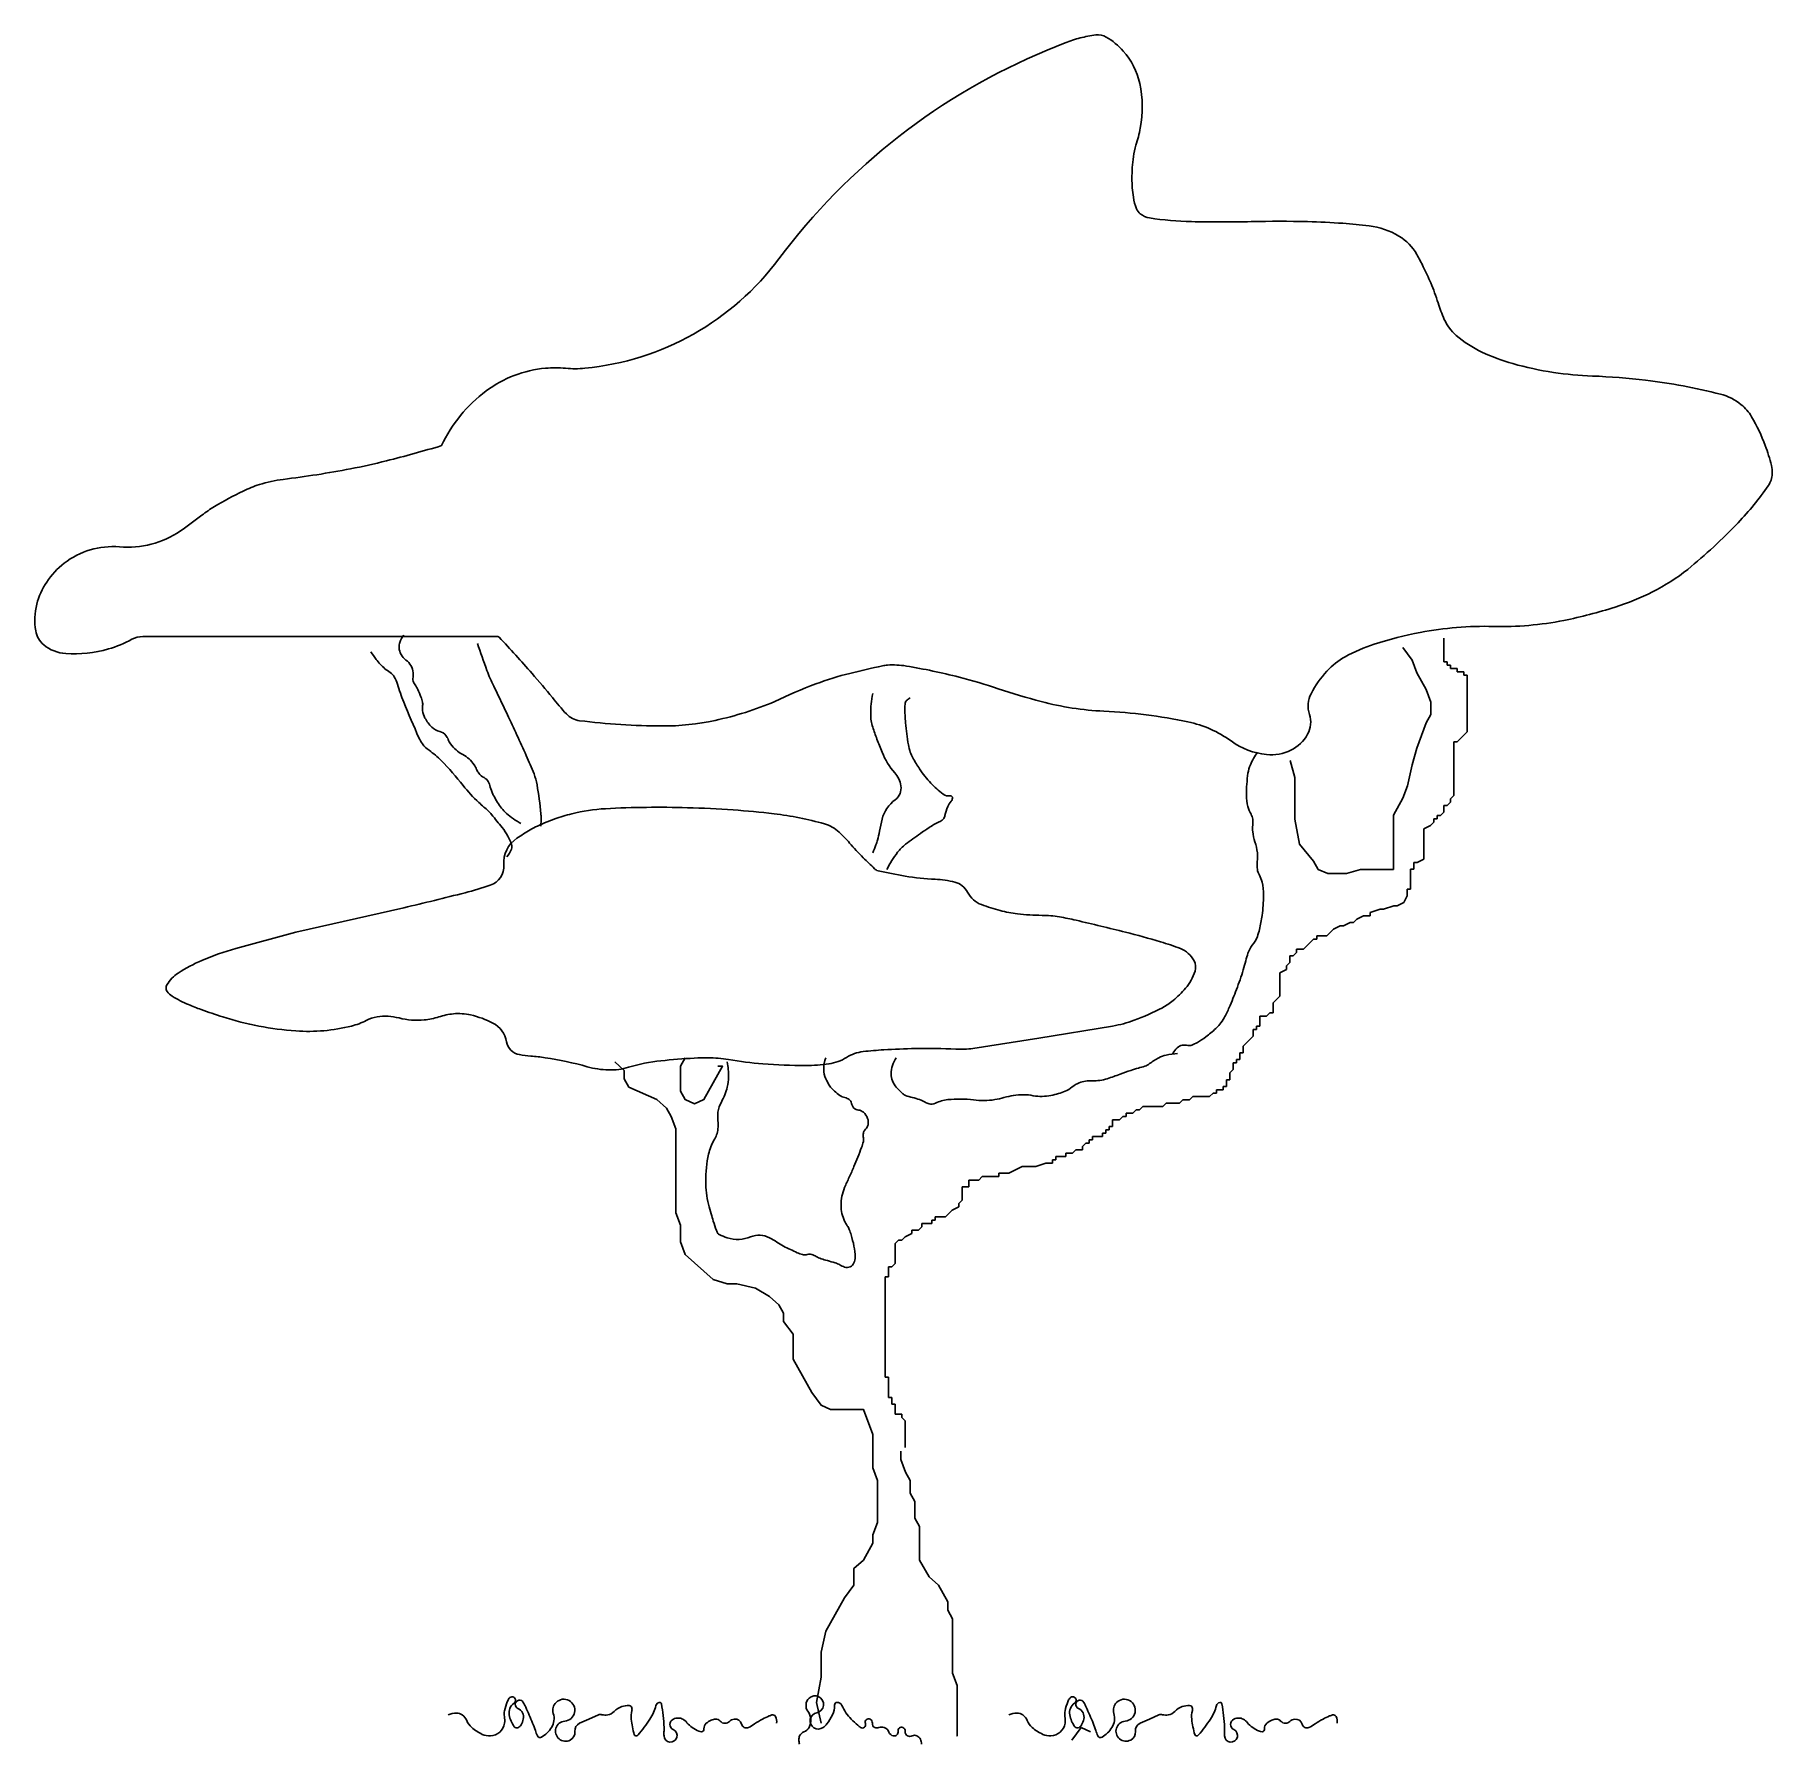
# Model space of a CAD drawing. Extents: x -3.5 to 3.66, y -0.05 to 6.99.
import ezdxf

# ---------------------------------------------------------------- set-up
doc = ezdxf.new("R2010")
doc.units = 0
doc.header["$LTSCALE"] = 100
doc.header["$MEASUREMENT"] = 0
doc.layers.add('P-ARVORE', color=2, linetype='CONTINUOUS')

msp = doc.modelspace()

# ---------------------------------------------------------------- linework, layer by layer
at = {"layer": 'P-ARVORE', "linetype": 'CONTINUOUS'}
for p, q in [((2.3059, 4.4051), (2.3059, 4.5015)), ((2.3197, 4.4051), (2.3059, 4.4051)), ((2.3197, 4.3913), (2.3197, 4.4051)), ((2.3334, 4.3913), (2.3197, 4.3913)), ((2.3334, 4.3775), (2.3334, 4.3913)), ((2.361, 4.3775), (2.3334, 4.3775)), ((2.361, 4.3638), (2.361, 4.3775)), ((2.3885, 4.3638), (2.361, 4.3638)), ((2.3885, 4.35), (2.3885, 4.3638)), ((2.4023, 4.35), (2.3885, 4.35)), ((2.4023, 4.1159), (2.4023, 4.35)), ((2.361, 4.0746), (2.3748, 4.0884)), ((2.3748, 4.0884), (2.3885, 4.1021)), ((2.3885, 4.1021), (2.4023, 4.1159)), ((2.3472, 3.8543), (2.3472, 4.0746)), ((2.3472, 4.0746), (2.361, 4.0746)), ((2.3059, 3.7854), (2.3059, 3.813)), ((2.3059, 3.813), (2.3197, 3.813)), ((2.3197, 3.813), (2.3334, 3.8267)), ((2.3334, 3.8405), (2.3472, 3.8543)), ((2.3334, 3.8267), (2.3334, 3.8405)), ((2.2232, 3.7166), (2.2508, 3.7303)), ((2.2508, 3.7303), (2.2645, 3.7441)), ((2.2645, 3.7441), (2.2645, 3.7579)), ((2.2645, 3.7579), (2.2783, 3.7579)), ((2.2783, 3.7579), (2.2783, 3.7716)), ((2.2783, 3.7716), (2.2921, 3.7716)), ((2.2921, 3.7716), (2.3059, 3.7854)), ((2.2232, 3.5926), (2.2232, 3.7166)), ((2.1819, 3.5513), (2.1819, 3.5789)), ((2.1819, 3.5789), (2.1956, 3.5789)), ((2.1956, 3.5789), (2.2232, 3.5926)), ((2.1681, 3.4687), (2.1681, 3.5513)), ((2.1681, 3.5513), (2.1819, 3.5513)), ((2.1405, 3.4136), (2.1543, 3.4412)), ((2.1543, 3.4412), (2.1543, 3.4687)), ((2.1543, 3.4687), (2.1681, 3.4687)), ((2.0027, 3.3723), (2.0441, 3.3861)), ((2.0027, 3.3585), (2.0027, 3.3723)), ((2.0441, 3.3861), (2.0578, 3.3861)), ((2.0578, 3.3861), (2.0992, 3.3999)), ((2.0992, 3.3999), (2.113, 3.3999)), ((2.113, 3.3999), (2.1405, 3.4136)), ((1.8236, 3.2759), (1.8512, 3.3035)), ((1.8512, 3.3035), (1.8787, 3.3172)), ((1.8787, 3.3172), (1.8925, 3.3172)), ((1.8925, 3.3172), (1.9201, 3.331)), ((1.9201, 3.331), (1.9338, 3.331)), ((1.9338, 3.331), (1.9476, 3.3448)), ((1.9476, 3.3448), (1.9752, 3.3585)), ((1.9752, 3.3585), (2.0027, 3.3585)), ((1.6996, 3.2071), (1.6996, 3.2208)), ((1.6996, 3.2208), (1.7271, 3.2208)), ((1.7271, 3.2208), (1.7547, 3.2484)), ((1.7547, 3.2484), (1.7685, 3.2622)), ((1.7685, 3.2622), (1.7823, 3.2622)), ((1.7823, 3.2622), (1.7823, 3.2759)), ((1.7823, 3.2759), (1.8236, 3.2759)), ((1.6582, 3.152), (1.672, 3.1658)), ((1.6582, 3.1382), (1.6582, 3.152)), ((1.672, 3.1658), (1.672, 3.1933)), ((1.672, 3.1933), (1.6858, 3.1933)), ((1.6858, 3.1933), (1.6996, 3.2071)), ((1.6307, 3.1245), (1.6582, 3.1382)), ((1.6307, 3.0281), (1.6307, 3.1245)), ((1.6031, 3.0005), (1.6169, 3.0143)), ((1.6169, 3.0143), (1.6307, 3.0281)), ((1.548, 2.9041), (1.548, 2.9454)), ((1.548, 2.9454), (1.5756, 2.9454)), ((1.5756, 2.9454), (1.5894, 2.9592)), ((1.5894, 2.9592), (1.6031, 2.9592)), ((1.6031, 2.9592), (1.6031, 3.0005)), ((1.4791, 2.8215), (1.5205, 2.8628)), ((1.5205, 2.8628), (1.5205, 2.8904)), ((1.5205, 2.8904), (1.5342, 2.8904)), ((1.5342, 2.8904), (1.5342, 2.9041)), ((1.5342, 2.9041), (1.548, 2.9041)), ((1.4653, 2.7664), (1.4653, 2.794)), ((1.4653, 2.794), (1.4791, 2.794)), ((1.4791, 2.794), (1.4791, 2.8215)), ((1.424, 2.7114), (1.4378, 2.7251)), ((1.4378, 2.7251), (1.4378, 2.7527)), ((1.4378, 2.7527), (1.4516, 2.7527)), ((1.4516, 2.7527), (1.4516, 2.7664)), ((1.4516, 2.7664), (1.4653, 2.7664)), ((1.3964, 2.6425), (1.3964, 2.6563)), ((1.3964, 2.6563), (1.4102, 2.6563)), ((1.4102, 2.6563), (1.4102, 2.6838)), ((1.4102, 2.6838), (1.424, 2.6838)), ((1.424, 2.6838), (1.424, 2.7114)), ((1.1484, 2.5737), (1.1622, 2.5874)), ((1.1622, 2.5874), (1.2173, 2.5874)), ((1.2173, 2.5874), (1.2311, 2.6012)), ((1.2311, 2.6012), (1.2586, 2.6012)), ((1.2586, 2.6012), (1.2724, 2.615)), ((1.2724, 2.615), (1.3413, 2.615)), ((1.3413, 2.615), (1.3551, 2.6287)), ((1.3551, 2.6287), (1.3689, 2.6287)), ((1.3689, 2.6287), (1.3689, 2.6425)), ((1.3689, 2.6425), (1.3964, 2.6425)), ((0.9417, 2.491), (0.9417, 2.5186)), ((0.9417, 2.5186), (0.9693, 2.5186)), ((0.9693, 2.5186), (0.9831, 2.5324)), ((0.9831, 2.5324), (0.9968, 2.5324)), ((0.9968, 2.5324), (0.9968, 2.5461)), ((0.9968, 2.5461), (1.0244, 2.5461)), ((1.0244, 2.5461), (1.0382, 2.5599)), ((1.0382, 2.5599), (1.052, 2.5599)), ((1.052, 2.5599), (1.0657, 2.5737)), ((1.0657, 2.5737), (1.1484, 2.5737)), ((0.8453, 2.4222), (0.8453, 2.436)), ((0.8453, 2.436), (0.8591, 2.436)), ((0.8591, 2.436), (0.8591, 2.4497)), ((0.8591, 2.4497), (0.9004, 2.4497)), ((0.9004, 2.4497), (0.9004, 2.4635)), ((0.9004, 2.4635), (0.9142, 2.4635)), ((0.9142, 2.4635), (0.9142, 2.4773)), ((0.9142, 2.4773), (0.9279, 2.4773)), ((0.9279, 2.4773), (0.9279, 2.491)), ((0.9279, 2.491), (0.9417, 2.491)), ((0.7075, 2.3533), (0.7075, 2.3671)), ((0.7075, 2.3671), (0.7488, 2.3671)), ((0.7488, 2.3671), (0.7488, 2.3809)), ((0.7488, 2.3809), (0.7764, 2.3809)), ((0.7764, 2.3809), (0.7902, 2.3947)), ((0.7902, 2.3947), (0.8177, 2.3947)), ((0.8177, 2.4084), (0.8315, 2.4222)), ((0.8177, 2.3947), (0.8177, 2.4084)), ((0.8315, 2.4222), (0.8453, 2.4222)), ((0.4732, 2.2845), (0.4732, 2.2983)), ((0.4732, 2.2983), (0.5146, 2.2983)), ((0.5146, 2.2983), (0.5421, 2.312)), ((0.5421, 2.312), (0.5697, 2.3258)), ((0.5697, 2.3258), (0.6248, 2.3258)), ((0.6248, 2.3258), (0.6661, 2.3396)), ((0.6661, 2.3396), (0.6937, 2.3396)), ((0.6937, 2.3396), (0.6799, 2.3396)), ((0.6799, 2.3396), (0.6937, 2.3396)), ((0.6937, 2.3396), (0.6937, 2.3533)), ((0.6937, 2.3533), (0.7075, 2.3533)), ((0.3217, 2.1881), (0.3217, 2.2432)), ((0.3217, 2.2432), (0.3492, 2.2432)), ((0.3492, 2.2432), (0.3492, 2.2707)), ((0.3492, 2.2707), (0.3906, 2.2707)), ((0.3906, 2.2707), (0.4043, 2.2845)), ((0.4043, 2.2845), (0.4732, 2.2845)), ((0.2665, 2.133), (0.2803, 2.1468)), ((0.2803, 2.1468), (0.3079, 2.1606)), ((0.3079, 2.1743), (0.3217, 2.1881)), ((0.3079, 2.1606), (0.3079, 2.1743)), ((0.1425, 2.0642), (0.1563, 2.0779)), ((0.1563, 2.0779), (0.1563, 2.0917)), ((0.1563, 2.0917), (0.1976, 2.0917)), ((0.1976, 2.0917), (0.1976, 2.1055)), ((0.1976, 2.1055), (0.2114, 2.1055)), ((0.2114, 2.1055), (0.2114, 2.1193)), ((0.2114, 2.1193), (0.2528, 2.1193)), ((0.2528, 2.1193), (0.2665, 2.133)), ((0.0461, 2.0091), (0.0599, 2.0229)), ((0.0461, 1.9265), (0.0461, 2.0091)), ((0.0599, 2.0229), (0.0736, 2.0229)), ((0.0736, 2.0229), (0.0874, 2.0366)), ((0.0874, 2.0366), (0.115, 2.0504)), ((0.115, 2.0504), (0.115, 2.0642)), ((0.115, 2.0642), (0.1425, 2.0642)), ((0.0047, 1.4583), (0.0047, 1.8714)), ((0.0047, 1.8714), (0.0185, 1.8714)), ((0.0185, 1.8714), (0.0185, 1.9127)), ((0.0185, 1.9127), (0.0323, 1.9127)), ((0.0323, 1.9127), (0.0461, 1.9265)), ((0.0185, 1.4583), (0.0047, 1.4583)), ((0.0185, 1.3757), (0.0185, 1.4583)), ((0.0323, 1.3757), (0.0185, 1.3757)), ((0.0323, 1.3481), (0.0323, 1.3757)), ((0.0461, 1.3481), (0.0323, 1.3481)), ((0.0461, 1.3068), (0.0461, 1.3481)), ((0.0736, 1.3068), (0.0461, 1.3068)), ((0.0736, 1.2931), (0.0736, 1.3068)), ((0.0874, 1.2793), (0.0736, 1.2931)), ((0.0874, 1.1691), (0.0874, 1.2793))]:
    msp.add_line(p, q, dxfattribs=at)
at = {"layer": 'P-ARVORE'}
for p, q in [((0.7731, -0.0357), (0.8117, 0.0161)), ((0.8117, 0.0161), (0.8503, -0.0012))]:
    msp.add_line(p, q, dxfattribs=at)
at = {"layer": 'P-ARVORE', "linetype": 'CONTINUOUS'}
for points in [[(0.6718, 6.9233, 0.135078), (-0.4325, 6.0641, -0.21134), (-1.2317, 5.6137, -0.047502), (-1.3112, 5.6135, 0.045824), (-1.3936, 5.6137, 0.138395), (-1.6385, 5.5201, 0.124491), (-1.8218, 5.2948), (-1.8218, 5.2948, -0.009856), (-2.0491, 5.2322, -0.015329), (-2.1971, 5.1993, -0.016031), (-2.4742, 5.1558, 0.044851), (-2.5724, 5.1345, 0.037989), (-2.6396, 5.1077, 0.020567), (-2.7571, 5.0441, 0.033396), (-2.8091, 5.0083, -0.019245), (-2.8975, 4.9435, -0.171074), (-3.1488, 4.878, 0.188723), (-3.3759, 4.8105, 0.079714), (-3.448, 4.7331, 0.084283), (-3.489, 4.6417, 0.10638), (-3.4936, 4.5324, 0.178173), (-3.4604, 4.4746, 0.159281), (-3.3699, 4.4385, 0.086143), (-3.194, 4.4575, 0.054702), (-3.0971, 4.4973, -0.125247), (-3.0522, 4.5087), (-2.7571, 4.5087), (-1.5898, 4.5087, -0.209067), (-1.5848, 4.5065, -0.00541), (-1.4494, 4.3569, -0.013043), (-1.3655, 4.2571, 0.019173), (-1.3076, 4.1898, 0.17594), (-1.2536, 4.1622, 0.03045), (-0.9138, 4.1404, 0.054209), (-0.6954, 4.1634, 0.046145), (-0.4497, 4.241), (-0.4497, 4.241, -0.023941), (-0.2806, 4.3138, -0.030039), (-0.1403, 4.3569, -0.005369), (-0.006, 4.3881, -0.036085), (0.0144, 4.391, -0.059765), (0.0921, 4.3874, -0.020862), (0.3094, 4.3416, -0.019027), (0.4708, 4.2939, 0.017361), (0.6475, 4.241, 0.051931), (0.9055, 4.2013, -0.03878), (1.2519, 4.1574, -0.107559), (1.4294, 4.0786, 0.134391), (1.5756, 4.0227, 0.140162), (1.6761, 4.0411, 0.151851), (1.7446, 4.1063, 0.210468), (1.7523, 4.1881, -0.201799), (1.7589, 4.2734, -0.067805), (1.8241, 4.3664, -0.080858), (1.8993, 4.4251, -0.046849), (2.0193, 4.477, -0.03131), (2.2087, 4.5257, -0.053865), (2.5095, 4.5503, 0.055724), (2.8002, 4.5752, 0.028765), (3.0107, 4.6299, 0.037455), (3.1654, 4.6929, 0.054637), (3.3099, 4.7855, 0.033061), (3.5178, 4.9776, 0.037459), (3.6419, 5.1298, 0.145312), (3.6581, 5.1788, 0.068632), (3.6545, 5.2136, 0.028154), (3.6295, 5.2948, 0.043741), (3.5729, 5.4142, 0.089487), (3.5307, 5.4636, 0.10895), (3.4449, 5.5068, 0.033017), (3.1368, 5.5642, 0.019488), (2.9174, 5.5816, -0.026677), (2.7572, 5.5966, -0.032302), (2.5894, 5.6326, -0.040829), (2.4622, 5.6802, -0.069434), (2.3568, 5.7489, -0.106643), (2.3075, 5.8149, -0.03337), (2.2818, 5.8827, 0.027625), (2.2516, 5.9649, 0.011686), (2.221, 6.0319, 0.015015), (2.1943, 6.0826, 0.130094), (2.1209, 6.158, 0.104776), (1.9981, 6.2003, 0.013849), (1.8901, 6.2105, 0.010311), (1.7446, 6.2173, 0.012569), (1.5128, 6.2175, -0.011811), (1.2662, 6.2173, -0.03246), (1.0937, 6.2325, -0.137009), (1.0557, 6.2497, -0.119529), (1.0404, 6.2703, -0.061321), (1.027, 6.3179, -0.038177), (1.0211, 6.395, -0.032739), (1.027, 6.485, -0.044981), (1.0376, 6.5323, 0.029951), (1.0557, 6.6027, 0.102535), (1.0532, 6.7865, 0.126702), (0.9855, 6.9198, 0.079556), (0.9154, 6.9777, 0.168173), (0.8723, 6.9863, 0.029131), (0.808, 6.9738, 0.029422), (0.7463, 6.9539)], [(-1.2859, 3.7788, 0.023835), (-1.3559, 3.7575, 0.022655), (-1.4271, 3.7284, 0.025828), (-1.4569, 3.7127, 0.013355), (-1.5119, 3.6779, 0.269036), (-1.5656, 3.568, -0.342256), (-1.6213, 3.4846, -0.01721), (-1.7251, 3.4538, -0.007158), (-1.9779, 3.3921), (-2.4227, 3.2913), (-2.6698, 3.224, 0.032037), (-2.8097, 3.1747, 0.043428), (-2.9063, 3.1231, 0.112674), (-2.9532, 3.0748, 0.299448), (-2.9522, 3.0475, 0.099817), (-2.931, 3.0276, 0.038117), (-2.864, 2.9929, 0.014725), (-2.8123, 2.9727, 0.008644), (-2.7228, 2.9424, 0.059358), (-2.4221, 2.8846, 0.07934), (-2.1932, 2.9046, 0.058468), (-2.1321, 2.9278, -0.081451), (-2.0873, 2.9424, -0.10224), (-1.9972, 2.9379, 0.088149), (-1.8931, 2.9298, 0.054277), (-1.8334, 2.9423, -0.053689), (-1.7731, 2.955, -0.082496), (-1.7022, 2.9505, -0.060008), (-1.6107, 2.9172, -0.239149), (-1.554, 2.8398, 0.320379), (-1.5013, 2.7869, 0.022014), (-1.4542, 2.7811, -0.017645), (-1.3954, 2.7743, -0.030594), (-1.2221, 2.7372, 0.061105), (-1.1341, 2.7239, 0.081653), (-1.0516, 2.7351, -0.049989), (-0.9188, 2.7617, -0.008285), (-0.7814, 2.7729, -0.02008), (-0.7246, 2.7743, -0.03814), (-0.6402, 2.7665, 0.022626), (-0.4987, 2.7491, 0.019367), (-0.3223, 2.7422, 0.035739), (-0.2268, 2.7491, 0.103815), (-0.1541, 2.7756, -0.110862), (-0.0856, 2.7995, -0.014136), (-0.0011, 2.8069, -0.009157), (0.1297, 2.8121, -0.018564), (0.2966, 2.8096, 0.044494), (0.3663, 2.8121), (0.6381, 2.8542), (0.9417, 2.9046, 0.045244), (1.0301, 2.9284, 0.032458), (1.1465, 2.9802, 0.053464), (1.1904, 3.0097, 0.039209), (1.2418, 3.0601, 0.104144), (1.281, 3.1303, 0.198149), (1.2771, 3.1736, 0.090511), (1.2533, 3.2041, 0.091423), (1.2206, 3.224, 0.018731), (1.1392, 3.2516, 0.010736), (0.9947, 3.2913, 0.004613), (0.7909, 3.3405, 0.013921), (0.7228, 3.3543, 0.042626), (0.6509, 3.3606, -0.030398), (0.5498, 3.3669, -0.031616), (0.4784, 3.3804, -0.028536), (0.4016, 3.4047, -0.184614), (0.3443, 3.4559, 0.215397), (0.2921, 3.4972, 0.051125), (0.2108, 3.509, -0.033801), (0.0874, 3.5224, -0.007685), (-0.0246, 3.5442, -0.100808), (-0.0327, 3.5476, -0.038038), (-0.0389, 3.5527, -0.00468), (-0.0856, 3.5981, -0.021096), (-0.1417, 3.6585, 0.02813), (-0.1845, 3.7032, 0.119769), (-0.2454, 3.7375, 0.03913), (-0.4528, 3.7788, 0.011947), (-0.6209, 3.7947, 0.010699), (-0.8093, 3.804, 0.020171), (-1.1474, 3.7998, 0.048752)]]:
    msp.add_lwpolyline(points, format="xyb", close=True, dxfattribs=at)
at = {"layer": 'P-ARVORE'}
for points in [[(-1.9779, 4.5149, 0.066765), (-1.994, 4.4847, 0.106108), (-1.9972, 4.4632, 0.224745), (-1.9686, 4.4118, -0.221387), (-1.9392, 4.3598, -0.062765), (-1.9404, 4.3362, 0.138565), (-1.9392, 4.3253, 0.0584), (-1.9311, 4.3103, -0.04438), (-1.9199, 4.2909, -0.019157), (-1.907, 4.2599, -0.029657), (-1.9006, 4.2391, -0.101956), (-1.9001, 4.2249, 0.071333), (-1.9006, 4.2047, 0.098668), (-1.8903, 4.1729, 0.070103), (-1.862, 4.1357, 0.137929), (-1.8293, 4.1176, -0.173156), (-1.804, 4.1012, -0.066311), (-1.7949, 4.0854, 0.057012), (-1.7847, 4.0668, 0.117057), (-1.7347, 4.0228, -0.124256), (-1.6881, 3.9806, -0.042765), (-1.6777, 3.9615, 0.05226), (-1.6688, 3.9461, 0.121078), (-1.6471, 3.9277, -0.148553), (-1.6302, 3.9116, -0.072148), (-1.6212, 3.8888, 0.057601), (-1.6109, 3.8599, 0.012759), (-1.6068, 3.8522, 0.003631), (-1.5916, 3.8255, 0.079408), (-1.5547, 3.7803, 0.063722), (-1.495, 3.7393)], [(-2.1131, 4.446, 0.022757), (-2.0918, 4.4147, 0.032165), (-2.0745, 4.3943, 0.056961), (-2.0335, 4.3607, -0.123163), (-2.0165, 4.3426, -0.05309), (-2.0039, 4.3128, 0.021892), (-1.9779, 4.2391, 0.009587), (-1.9151, 4.0915, 0.053917), (-1.9006, 4.0668, 0.081356), (-1.8733, 4.0402, -0.047185), (-1.8234, 3.9978, -0.025613), (-1.7333, 3.8955, 0.036728), (-1.6688, 3.8255, 0.013729), (-1.6476, 3.8066, -0.016626), (-1.6302, 3.791, -0.026722), (-1.6157, 3.7755, -0.008243), (-1.5722, 3.722, -0.038828), (-1.5491, 3.6873, -0.043162), (-1.5336, 3.6531, -0.175694), (-1.5338, 3.6338, -0.088224), (-1.5529, 3.6014)], [(-0.0463, 4.2736, 0.049728), (-0.0547, 4.1885, 0.079955), (-0.0463, 4.1357, 0.009588), (-0.029, 4.0867, 0.008519), (-0.0076, 4.0323, 0.080524), (0.0444, 3.9478, -0.136862), (0.0696, 3.8944, -0.284428), (0.0462, 3.8365, 0.175643), (-0.0076, 3.7565, 0.013857), (-0.0185, 3.7069, -0.018713), (-0.0269, 3.6703, -0.023507), (-0.033, 3.6514, -0.013169), (-0.0463, 3.6186)], [(0.0117, 3.5497, -0.040309), (0.0559, 3.6201, -0.071996), (0.089, 3.6531, -0.005423), (0.1502, 3.6978, -0.009602), (0.1855, 3.722, -0.038728), (0.2274, 3.7451, 0.094737), (0.2435, 3.7565, 0.146199), (0.2511, 3.7712, -0.060973), (0.2628, 3.8082, -0.063513), (0.2769, 3.8309, 0.134011), (0.2821, 3.8427, 0.504355), (0.2721, 3.8527, -0.200076), (0.2435, 3.8599, -0.04439), (0.1932, 3.905, -0.040291), (0.1469, 3.9634, -0.019853), (0.1185, 4.0096, -0.043451), (0.1083, 4.0323, -0.044602), (0.1005, 4.0632, -0.015701), (0.089, 4.153, -0.02399), (0.0859, 4.2174, -0.070859), (0.089, 4.2391, -0.140732), (0.0925, 4.2447, -0.046194), (0.1083, 4.2564)], [(1.5377, 4.0323, 0.042707), (1.5091, 3.9807, 0.07007), (1.4991, 3.9461, 0.035409), (1.4927, 3.8559, 0.066852), (1.4991, 3.8082, 0.05846), (1.5117, 3.7769, -0.092523), (1.5184, 3.7565, -0.062576), (1.5185, 3.732, 0.056325), (1.5184, 3.7048, 0.054924), (1.5275, 3.6633, -0.050946), (1.5377, 3.6186, -0.065332), (1.5374, 3.582, 0.073872), (1.5377, 3.5497, 0.092331), (1.5461, 3.526, -0.076764), (1.557, 3.4979, -0.054634), (1.563, 3.443, -0.036219), (1.557, 3.3601, -0.018919), (1.5464, 3.3025, -0.036987), (1.5377, 3.2739, -0.076618), (1.5167, 3.2372, 0.088047), (1.4991, 3.2049, 0.0227), (1.4902, 3.1738, -0.018681), (1.4797, 3.136, -0.012653), (1.4519, 3.0552, -0.013461), (1.4218, 2.9808, -0.024853), (1.4007, 2.9383, -0.037174), (1.3832, 2.9119, -0.045748), (1.3668, 2.8944, -0.020288), (1.3252, 2.8602, -0.0277), (1.2907, 2.837, -0.044262), (1.2673, 2.8257, -0.15754), (1.2508, 2.8249, 0.115633), (1.2286, 2.8257, 0.134142), (1.2076, 2.8152, 0.105305), (1.19, 2.7912)], [(1.2093, 2.7912, 0.042873), (1.1616, 2.7848, 0.065821), (1.132, 2.774, 0.040599), (1.0941, 2.75, -0.08085), (1.0741, 2.7395, -0.015091), (1.0477, 2.7316, 0.0126), (1.0161, 2.7223, 0.014122), (0.9722, 2.7067, -0.01178), (0.9196, 2.6878, -0.093223), (0.8578, 2.6794, 0.106321), (0.8037, 2.6706, 0.079886), (0.7753, 2.6539, -0.076019), (0.7457, 2.6361, -0.024893), (0.7189, 2.6266, -0.022015), (0.6878, 2.6189, -0.095107), (0.6151, 2.618, 0.084233), (0.5332, 2.6189, 0.031053), (0.4943, 2.6101, -0.031575), (0.456, 2.6016, -0.070813), (0.3692, 2.6004, 0.057642), (0.2628, 2.6016, 0.089166), (0.2118, 2.5869, -0.184095), (0.1855, 2.5844, -0.062389), (0.1701, 2.5908, 0.040858), (0.1469, 2.6016, 0.033835), (0.1172, 2.6104, -0.035625), (0.089, 2.6189, -0.091858), (0.0779, 2.6256, -0.030225), (0.0503, 2.6533, -0.182319), (0.0299, 2.7076, -0.150663), (0.0503, 2.774)], [(-0.2394, 2.774, 0.088224), (-0.248, 2.7257, 0.112034), (-0.2394, 2.6878, 0.016114), (-0.2259, 2.6618, 0.045733), (-0.2201, 2.6533, 0.037189), (-0.2038, 2.6364, 0.030841), (-0.1815, 2.6189, 0.097537), (-0.1612, 2.61, -0.106929), (-0.1428, 2.6016, -0.192263), (-0.1335, 2.5864, 0.156763), (-0.1235, 2.5671, 0.173028), (-0.1053, 2.5586, -0.155539), (-0.0849, 2.5499, -0.125959), (-0.0672, 2.5245, -0.148869), (-0.0656, 2.4982, -0.150108), (-0.0763, 2.48, 0.17312), (-0.0849, 2.4637, 0.083885), (-0.0844, 2.4441, -0.111333), (-0.0849, 2.4292, -0.026205), (-0.0926, 2.4046, -0.007988), (-0.1235, 2.3258, -0.016209), (-0.1431, 2.2821, 0.016677), (-0.1621, 2.2396, 0.097197), (-0.1766, 2.1662, 0.110542), (-0.1621, 2.1017, 0.040463), (-0.151, 2.0824, -0.0526), (-0.1428, 2.0673, -0.029705), (-0.1352, 2.0452, -0.014336), (-0.1235, 1.9983, -0.054005), (-0.1186, 1.953, -0.102908), (-0.1235, 1.9294, -0.187382), (-0.1395, 1.9132, -0.18786), (-0.1621, 1.9121, -0.049292), (-0.1818, 1.921, 0.051276), (-0.2008, 1.9294, 0.014684), (-0.233, 1.9388, -0.01839), (-0.2587, 1.9466, -0.047007), (-0.2789, 1.9557, 0.051508), (-0.2974, 1.9638, 0.150148), (-0.3158, 1.9641, -0.1365), (-0.336, 1.9638, -0.0403), (-0.3573, 1.9714, -0.014625), (-0.4133, 1.9983, -0.028395), (-0.4414, 2.015, 0.026722), (-0.4712, 2.0328, 0.222528), (-0.5492, 2.0365, -0.178226), (-0.6451, 2.0328, -0.026296), (-0.6791, 2.0459, -0.15966), (-0.6837, 2.05, -0.040106), (-0.6898, 2.0631, -0.014145), (-0.703, 2.1017, -0.00694), (-0.7117, 2.1312, -0.005202), (-0.7223, 2.1707, -0.06317), (-0.7343, 2.2649, -0.052944), (-0.7223, 2.3775, -0.081508), (-0.7001, 2.4342, 0.100305), (-0.6837, 2.481, 0.068612), (-0.6837, 2.5154, -0.068612), (-0.6837, 2.5499, -0.091872), (-0.6698, 2.5917, 0.060701), (-0.6451, 2.6533, 0.065334), (-0.6397, 2.6945, 0.043239), (-0.6451, 2.7568)], [(-0.3473, -0.0529, -0.083063), (-0.3504, -0.0341, -0.099233), (-0.3473, -0.0184, -0.214296), (-0.3294, -0.0017, 0.190243), (-0.3086, 0.0161, 0.286888), (-0.3134, 0.0829, -0.374787), (-0.3086, 0.1367, -1.329629), (-0.2771, 0.0769, 1.230916), (-0.2507, 0.0161, 0.078389), (-0.2353, 0.0311, 0.038646), (-0.2121, 0.0678, 0.137067), (-0.2032, 0.1082, -0.427103), (-0.1927, 0.1195, -0.301271), (-0.1735, 0.1071, 0.093075), (-0.1348, 0.0505, 0.014186), (-0.1079, 0.0251, 0.035509), (-0.0962, 0.0161, 0.73645), (-0.0764, 0.0321, -0.669359), (-0.0575, 0.0505, -0.337781), (-0.0479, 0.0333, 0.335998), (-0.0382, 0.0161, 0.191504), (-0.0206, 0.0154, -0.158427), (0.0004, 0.0161, -0.240187), (0.0203, -0.0027, 0.271574), (0.0391, -0.0184, 0.516462), (0.0581, 0.0006, -0.594923), (0.0777, 0.0161, -0.326733), (0.0874, -0.0005, 0.303775), (0.097, -0.0184, 0.249359), (0.1163, -0.0185, -0.247512), (0.1356, -0.0184, -0.14514), (0.1499, -0.0323, -0.134977), (0.155, -0.0529)], [(-1.7945, 0.0678, -0.109835), (-1.7604, 0.0753, -0.15416), (-1.7365, 0.0678, -0.143859), (-1.7186, 0.0453, 0.114885), (-1.6979, 0.0161, 0.076683), (-1.6543, -0.0121, 0.116977), (-1.6206, -0.0184, 0.17229), (-1.5825, -0.0029, 0.171848), (-1.5627, 0.0333, 0.089711), (-1.5632, 0.0616, -0.109233), (-1.5627, 0.085, -0.029683), (-1.5512, 0.1223, -0.071079), (-1.5433, 0.1367, -1.177327), (-1.5234, 0.116, 0.295348), (-1.5433, 0.0678, 0.115327), (-1.5223, 0.0195, 0.384601), (-1.5047, 0.0161, 0.130888), (-1.4947, 0.0264, 0.071985), (-1.4854, 0.0505, 0.360901), (-1.5078, 0.0947, -1.394735), (-1.4854, 0.1195, -0.021821), (-1.4755, 0.0998, -0.00664), (-1.4468, 0.0333, -0.022055), (-1.4358, 0.0034, 0.030038), (-1.4274, -0.0184, 0.446787), (-1.4104, -0.0238, 0.118029), (-1.3695, 0.0161, 0.218523), (-1.3617, 0.0739, -0.278903), (-1.3502, 0.1195, -1.427057), (-1.3148, 0.0424, 1.221118), (-1.2922, -0.0357, 0.306749), (-1.273, -0.0002, -0.323166), (-1.2536, 0.0333), (-1.215, 0.0505), (-1.1763, 0.0678, -0.172795), (-1.1613, 0.0689, 0.108134), (-1.1377, 0.0678, 0.170815), (-1.1109, 0.0826, -0.140635), (-1.0797, 0.1022, -0.071113), (-1.0495, 0.1066, -0.243624), (-1.0411, 0.1022, -0.228246), (-1.0384, 0.0858, 0.102872), (-1.0411, 0.0505, 0.036465), (-1.0282, -0.0131, 0.312913), (-1.0218, -0.0184, 0.243779), (-1.0127, -0.0146, 0.028018), (-0.9639, 0.0505, 0.08547), (-0.9392, 0.1063, -0.292091), (-0.9252, 0.1195, -0.41526), (-0.9168, 0.1137, -0.036971), (-0.9059, 0.0161, -0.019801), (-0.906, -0.0024, 0.022781), (-0.9059, -0.0184, 1.774187), (-0.8677, 0.0073, -0.646306), (-0.8673, 0.0505, -0.103623), (-0.846, 0.055, -0.126145), (-0.8286, 0.0505, -0.101379), (-0.8113, 0.0358, 0.079261), (-0.79, 0.0161, 0.042528), (-0.7625, 0.0008, 0.119823), (-0.7514, -0.0012, 0.426358), (-0.7412, 0.0107, -0.246409), (-0.7321, 0.0333, -0.070961), (-0.7115, 0.0462, -0.092999), (-0.6934, 0.0505, -0.22907), (-0.6747, 0.0426, 0.210836), (-0.6548, 0.0333, 0.207051), (-0.6367, 0.0407, -0.176038), (-0.6162, 0.0505, -0.370306), (-0.5862, 0.0296, 0.464516), (-0.5582, 0.0161, 0.051659), (-0.5329, 0.0306, -0.039482), (-0.5003, 0.0505, -0.012152), (-0.4729, 0.0635, -0.030616), (-0.4616, 0.0678, -0.352982), (-0.4468, 0.0618, -0.179076), (-0.4423, 0.0333)], [(0.5139, 0.0678, -0.109835), (0.5479, 0.0753, -0.15416), (0.5719, 0.0678, -0.143859), (0.5898, 0.0453, 0.114885), (0.6105, 0.0161, 0.076683), (0.6541, -0.0121, 0.116977), (0.6878, -0.0184, 0.17229), (0.7259, -0.0029, 0.171848), (0.7457, 0.0333, 0.089711), (0.7452, 0.0616, -0.109233), (0.7457, 0.085, -0.029683), (0.7572, 0.1223, -0.071079), (0.765, 0.1367, -1.177327), (0.785, 0.116, 0.295348), (0.765, 0.0678, 0.115327), (0.7861, 0.0195, 0.384601), (0.8037, 0.0161, 0.130888), (0.8137, 0.0264, 0.071985), (0.823, 0.0505, 0.360901), (0.8006, 0.0947, -1.394735), (0.823, 0.1195, -0.021821), (0.8329, 0.0998, -0.00664), (0.8616, 0.0333, -0.022055), (0.8726, 0.0034, 0.030038), (0.8809, -0.0184, 0.446787), (0.898, -0.0238, 0.118029), (0.9389, 0.0161, 0.218523), (0.9467, 0.0739, -0.278903), (0.9582, 0.1195, -1.427057), (0.9936, 0.0424, 1.221118), (1.0161, -0.0357, 0.306749), (1.0354, -0.0002, -0.323166), (1.0548, 0.0333), (1.0934, 0.0505), (1.132, 0.0678, -0.172795), (1.1471, 0.0689, 0.108134), (1.1707, 0.0678, 0.170815), (1.1975, 0.0826, -0.140635), (1.2286, 0.1022, -0.071113), (1.2589, 0.1066, -0.243624), (1.2673, 0.1022, -0.228246), (1.27, 0.0858, 0.102872), (1.2673, 0.0505, 0.036465), (1.2802, -0.0131, 0.312913), (1.2866, -0.0184, 0.243779), (1.2957, -0.0146, 0.028018), (1.3445, 0.0505, 0.08547), (1.3692, 0.1063, -0.292091), (1.3832, 0.1195, -0.41526), (1.3916, 0.1137, -0.036971), (1.4025, 0.0161, -0.019801), (1.4024, -0.0024, 0.022781), (1.4025, -0.0184, 1.774187), (1.4407, 0.0073, -0.646306), (1.4411, 0.0505, -0.103623), (1.4624, 0.055, -0.126145), (1.4797, 0.0505, -0.101379), (1.4971, 0.0358, 0.079261), (1.5184, 0.0161, 0.042528), (1.5459, 0.0008, 0.119823), (1.557, -0.0012, 0.426358), (1.5672, 0.0107, -0.246409), (1.5763, 0.0333, -0.070961), (1.5969, 0.0462, -0.092999), (1.615, 0.0505, -0.22907), (1.6337, 0.0426, 0.210836), (1.6536, 0.0333, 0.207051), (1.6717, 0.0407, -0.176038), (1.6922, 0.0505, -0.370306), (1.7221, 0.0296, 0.464516), (1.7502, 0.0161, 0.051659), (1.7755, 0.0306, -0.039482), (1.8081, 0.0505, -0.012152), (1.8355, 0.0635, -0.030616), (1.8467, 0.0678, -0.352982), (1.8616, 0.0618, -0.179076), (1.8661, 0.0333)]]:
    msp.add_lwpolyline(points, format="xyb", dxfattribs=at)
at = {"layer": 'P-ARVORE', "linetype": 'CONTINUOUS'}
msp.add_lwpolyline([(-1.6743, 4.4807, 0.012473), (-1.6351, 4.3694, 0.02073), (-1.6072, 4.3042), (-1.5507, 4.1865, -0.005475), (-1.4734, 4.0192, -0.01216), (-1.4413, 3.9427, -0.050722), (-1.4289, 3.8985, -0.019219), (-1.413, 3.7788, -0.023444), (-1.4123, 3.7638, -0.009905), (-1.413, 3.7284)], format="xyb", dxfattribs=at)
at = {"layer": 'P-ARVORE'}
for points in [[(2.1365, 4.4632), (2.1751, 4.4115), (2.1944, 4.3598), (2.2331, 4.2909), (2.2524, 4.2391), (2.2524, 4.1874), (2.2331, 4.153), (2.1944, 4.0495), (2.1751, 3.9806), (2.1558, 3.8944), (2.1365, 3.8427), (2.0979, 3.7737), (2.0979, 3.5497), (1.9626, 3.5497), (1.9047, 3.5324), (1.8274, 3.5324), (1.7888, 3.5497), (1.7695, 3.5841), (1.7115, 3.6531), (1.6922, 3.7565), (1.6922, 3.9289), (1.6729, 3.9978)], [(-1.1086, 2.7568), (-1.07, 2.7223), (-1.07, 2.6878), (-1.0507, 2.6533), (-0.9348, 2.6016), (-0.8962, 2.5671), (-0.8769, 2.5327), (-0.8575, 2.481), (-0.8575, 2.1362), (-0.8382, 2.0845), (-0.8382, 2.0156), (-0.8189, 1.9638), (-0.703, 1.8604), (-0.6451, 1.8432), (-0.6064, 1.8432), (-0.5292, 1.8259), (-0.4712, 1.7915), (-0.4326, 1.757), (-0.4133, 1.7225), (-0.4133, 1.6881), (-0.3746, 1.6363), (-0.3746, 1.5329), (-0.2974, 1.395), (-0.2587, 1.3433), (-0.2201, 1.3261), (-0.0849, 1.3261), (-0.0463, 1.2226), (-0.0463, 1.0848), (-0.0269, 1.033), (-0.0269, 0.8607), (-0.0463, 0.809), (-0.0463, 0.7745), (-0.0849, 0.7055), (-0.1235, 0.6711), (-0.1235, 0.6021), (-0.1621, 0.5504), (-0.2394, 0.4125), (-0.2587, 0.3263), (-0.2587, 0.2229), (-0.278, 0.1195), (-0.2587, 0.0333)], [(-0.8189, 2.774), (-0.8382, 2.7395), (-0.8382, 2.6361), (-0.8189, 2.6016), (-0.7803, 2.5844), (-0.7416, 2.6016), (-0.6644, 2.7395), (-0.6837, 2.7395)], [(0.0696, 1.1537), (0.0696, 1.1192), (0.089, 1.0675), (0.1083, 1.033), (0.1083, 0.9813), (0.1276, 0.9469), (0.1276, 0.8779), (0.1469, 0.8434), (0.1469, 0.7055), (0.1855, 0.6366), (0.2242, 0.6021), (0.2628, 0.5332), (0.2628, 0.4987), (0.2821, 0.4642), (0.2821, 0.2401), (0.3014, 0.1884), (0.3014, -0.0184), (0.3014, -0.0012)]]:
    msp.add_lwpolyline(points, dxfattribs=at)

doc.saveas('drawing.dxf')
